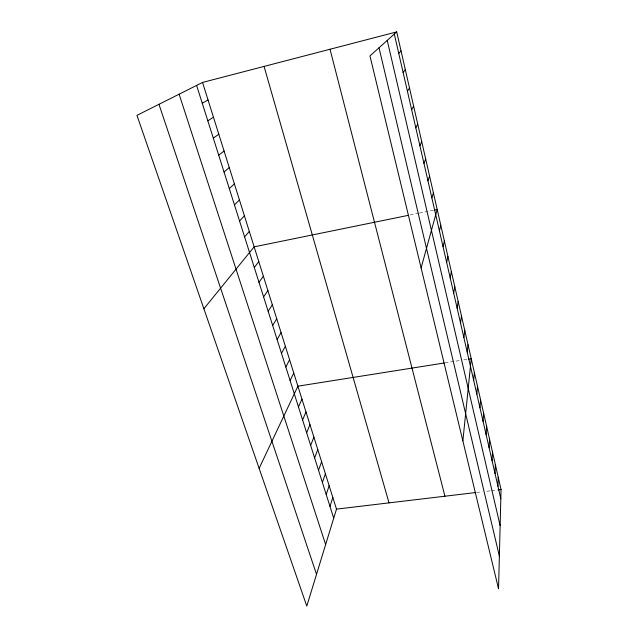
<?xml version="1.0" encoding="UTF-8"?>
<svg xmlns="http://www.w3.org/2000/svg" width="638" height="638" viewBox="0 0 638 638"><rect width="100%" height="100%" fill="white"/><g stroke="black" fill="none" stroke-linecap="round" stroke-linejoin="round"><path stroke-width="0.48" stroke-dasharray="3.19 2.39" d="M410.186 214.958L418.52 213.259M419.445 213.068L433.449 210.205M445.069 362.863L459.966 360.494M463.722 359.904L467.471 359.306M476.514 492.456L482.153 491.786M486.842 491.228L490.63 490.781M491.579 490.67L497.257 489.992"/><path stroke-width="0.96" d="M501.045 489.537L498.549 588.81L369.96 55.929L396.708 31.9L501.045 489.537L498.206 489.88M497.951 486.268L498.23 477.192M495.048 473.611L495.375 464.687M492.113 460.795L492.488 452.023M489.139 447.812L489.569 439.199M486.124 434.669L486.611 426.216M483.07 421.343L483.612 413.057M479.975 407.849L480.574 399.739M476.841 394.172L477.495 386.237M473.667 380.312L474.377 372.568M462.869 440.938L471.219 358.716L468.404 359.162M467.191 352.04L468.021 344.679M463.882 337.614L464.775 330.452M460.532 322.995L461.489 316.041M457.135 308.17L458.156 301.431M453.69 293.137L454.782 286.621M450.197 277.897L451.361 271.605M446.656 262.441L447.892 256.388M443.067 246.77L444.375 240.957M439.423 230.876L440.802 225.31M421.12 267.92L437.19 209.439L434.382 210.014M202.541 82.43L336.489 509.124L306.79 606.1L136.955 115.358L202.541 82.43L396.708 31.9M431.862 197.892L433.409 192.851M329.982 506.436L332.837 497.48M326.209 494.53L329.144 485.709M427.946 180.785L429.573 176.024M322.389 482.472L325.396 473.787M318.529 470.27L321.616 461.729M314.614 457.917L317.78 449.519M423.967 163.416L425.674 158.95M310.65 445.412L313.904 437.158M306.639 432.755L309.972 424.653M302.579 419.932L306.001 411.988M419.924 145.775L421.726 141.612M298.464 406.956L301.973 399.165M259.132 468.372L297.898 386.181L444.136 363.006M415.816 127.871L417.715 124.019M290.083 380.495L293.775 373.039M285.816 367.01L289.596 359.728M281.486 353.348L285.361 346.251M411.654 109.688L413.639 106.155M277.099 339.504L281.079 332.597M272.657 325.484L276.733 318.769M268.159 311.28L272.338 304.757M407.419 91.218L409.508 88.012M263.598 296.885L267.88 290.561M258.98 282.299L263.366 276.182M254.291 267.513L258.797 261.62M403.12 72.461L405.305 69.598M203.881 308.744L254.155 246.85L408.328 215.341M244.585 236.873L249.322 231.434M398.758 53.409L401.039 50.896M239.561 221.003L244.41 215.804M234.457 204.902L239.433 199.949M229.281 188.569L234.385 183.872M224.034 171.997L229.273 167.563M218.706 155.186L224.074 151.023M213.307 138.127L218.81 134.251M207.821 120.813L213.467 117.225M202.254 103.244L208.044 99.959M336.489 509.124L475.581 492.568M158.966 104.305L316.52 574.344M179.111 94.193L325.635 544.589M196.608 85.412L333.714 518.2M264.068 66.416L389.021 502.872M330.029 49.254L444.941 496.22M379.02 47.794L499.371 556.121M387.234 40.409L500.136 525.648M394.316 34.053L500.814 498.764"/></g></svg>
